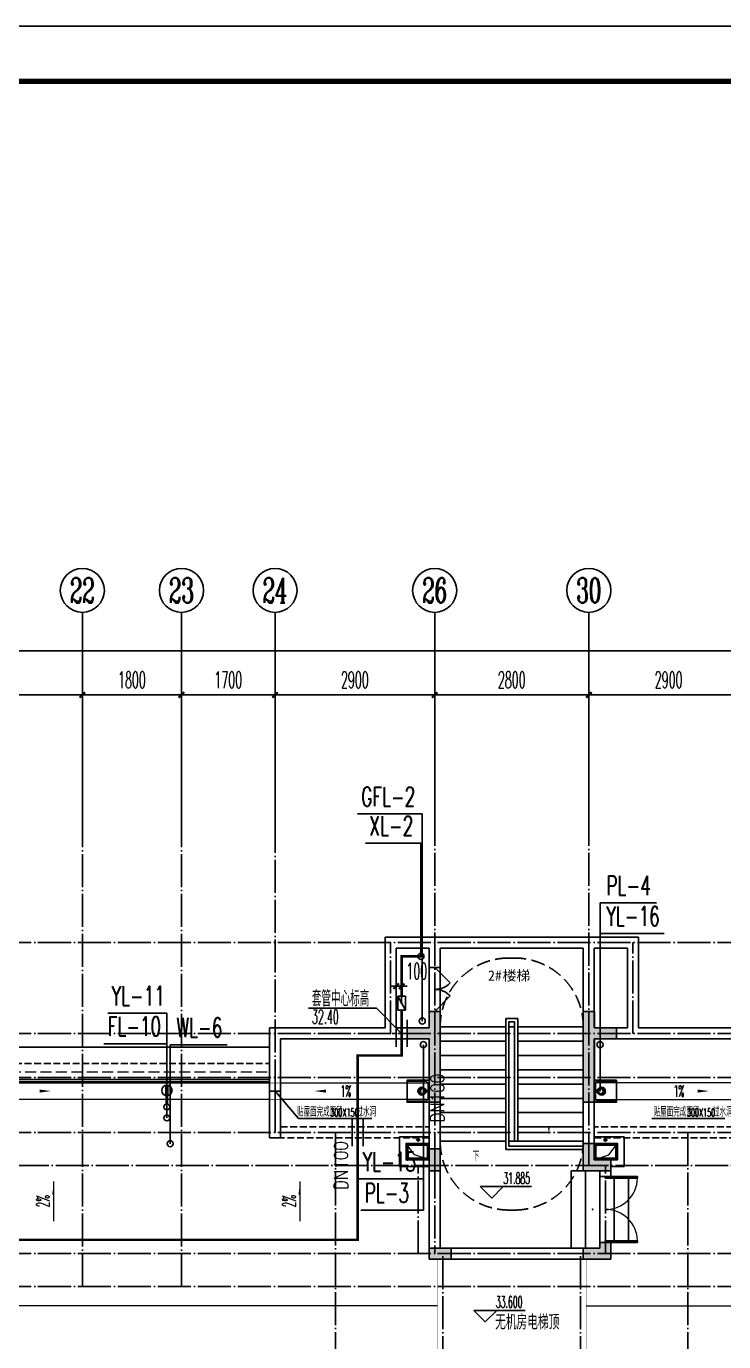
# Model space of a CAD drawing. Extents: x 27938 to 1507990, y 110129 to 923079.
# Drawn here: x 856599 to 869267, y 291913 to 315815 of the extents above; entities that cross this region are included whole.
import ezdxf
from ezdxf.enums import TextEntityAlignment as Align

# ---------------------------------------------------------------- set-up
doc = ezdxf.new("R2010")
doc.units = 0
doc.header["$LTSCALE"] = 1000
doc.header["$MEASUREMENT"] = 0
for name, pattern in [('#P_--_20B1_001_t3$0$DASH', [0.35, 0.25, -0.1]), ('__DASH', [0.35, 0.25, -0.1]), ('DASH', [0.35, 0.25, -0.1]), ('DOTE', [2.42, 2, -0.2, 0.02, -0.2])]:
    doc.linetypes.add(name, pattern=pattern)
for name, color, linetype in [('$RECOVER_210609100354-0', 7, 'Continuous'), ('AXIS', 3, 'Continuous'), ('AXIS_TEXT', 7, 'Continuous'), ('COLUMN', 9, 'Continuous'), ('DIM_ELEV', 3, 'Continuous'), ('DIM_LEAD', 3, 'Continuous'), ('DIM_SYMB', 3, 'Continuous'), ('DIM_不分区消火栓', 1, 'Continuous'), ('DIM_废水', 31, 'Continuous'), ('DIM_污水', 2, 'Continuous'), ('DIM_管井排水', 5, 'Continuous'), ('DIM_雨水', 4, 'Continuous'), ('DIM_餐饮排水', 31, 'Continuous'), ('DOOR_FIRE_TEXT', 7, 'Continuous'), ('DOTE', 1, 'Continuous'), ('EQUIP_雨水斗', 7, 'Continuous'), ('LVTRY', 6, 'Continuous'), ('PIPE-不分区消火栓', 1, 'TG_X'), ('PIPE-雨水', 4, 'TG_Y'), ('PUB_HATCH', 8, 'Continuous'), ('PUB_TEXT', 4, 'Continuous'), ('ROOF', 4, 'Continuous'), ('S-COLU-LINE1', 6, 'Continuous'), ('STAIR', 2, 'Continuous'), ('TEXT_不分区消火栓', 7, 'Continuous'), ('VALVE_不分区消火栓', 7, 'Continuous'), ('VPIPE-不分区消火栓', 1, 'Continuous'), ('VPIPE-废水', 31, 'Continuous'), ('VPIPE-污水', 2, 'W'), ('VPIPE-管井排水', 210, 'GF'), ('VPIPE-雨水', 4, 'Y'), ('VPIPE-餐饮排水', 41, 'P'), ('WALL', 9, 'Continuous'), ('WINDOW', 4, 'Continuous'), ('图框', 140, 'Continuous'), ('建筑-排气道', 9, 'Continuous'), ('机电标识类', 1, 'Continuous'), ('污水', 3, 'Continuous'), ('看线', 251, 'Continuous'), ('管', 193, 'Continuous')]:
    doc.layers.add(name, color=color, linetype=linetype)
doc.layers.add('yichutu', color=7, linetype='Continuous', true_color=0xffffff, plot=False)
for name, color, linetype, lineweight in [('平面-排水沟', 86, 'Continuous', 15), ('平面-栏杆', 135, 'Continuous', 15), ('平面-看线', 45, 'Continuous', 15), ('立面-洞口示意', 152, 'Continuous', 13)]:
    doc.layers.add(name, color=color, linetype=linetype, lineweight=lineweight)
doc.styles.add('_TCH_AXIS', font='COMPLEX', dxfattribs={"bigfont": 'GBCBIG'})
doc.styles.add('_TCH_DIM', font='SIMPLEX.shx', dxfattribs={"width": 0.7, "bigfont": 'GBCBIG.shx'})
doc.styles.add('_TCH_DIM_T3', font='SIMPLEX.shx', dxfattribs={"width": 0.494118, "bigfont": 'GBCBIG.shx'})
doc.styles.add('_TCH_WINDOW', font='SIMPLEX.shx', dxfattribs={"width": 0.7, "height": 3.5, "bigfont": 'GBCBIG.shx'})
doc.styles.add('_TWT_PIPEDN', font='SIMPLEX', dxfattribs={"width": 0.8, "height": 3.5, "bigfont": 'HZTXT'})
doc.styles.add('_TWT_SERIAL', font='SIMPLEX', dxfattribs={"width": 0.8, "height": 3.5, "bigfont": 'HZTXT'})
doc.styles.add('COMPLEX', font='COMPLEX')
doc.styles.add('DIM_FONT_T3', font='SIMPLEX', dxfattribs={"width": 0.705882, "bigfont": 'GBCBIG'})
doc.styles.get("Standard").update_dxf_attribs({"font": 'gbenor.shx', "bigfont": 'gbcbig.shx'})
doc.styles.add('TG_LINETYPE', font='SIMPLEX', dxfattribs={"width": 0.8, "height": 3, "bigfont": 'HZTXT'})
doc.styles.add('黑体', font='simhei.ttf')
doc.linetypes.add('GF', pattern='A,3,-0.2,["GF",Standard,S=0.25,R=0,X=-0.1,Y=-0.115],-0.35', length=3.55)
doc.linetypes.add('P', pattern='A,3,-0.2,["P",Standard,S=0.25,R=0,X=-0.1,Y=-0.115],-0.2', length=3.4)
doc.linetypes.add('TG_X', pattern='A,2,-0.229,["X",TG_LINETYPE,S=0.1,R=0,X=-0.229,Y=-0.15],0', length=2.229)
doc.linetypes.add('TG_Y', pattern='A,2,-0.229,["Y",TG_LINETYPE,S=0.1,R=0,X=-0.229,Y=-0.15],0', length=2.229)
doc.linetypes.add('W', pattern='A,3,-0.2,["W",Standard,S=0.25,R=0,X=-0.1,Y=-0.115],-0.2', length=3.4)
doc.linetypes.add('Y', pattern='A,3,-0.2,["Y",Standard,S=0.25,R=0,X=-0.1,Y=-0.115],-0.2', length=3.4)
doc.dimstyles.new('_TCH_ARCH&&100', dxfattribs={"dimtxt": 297.5, "dimasz": 100, "dimexe": 250, "dimexo": 300, "dimgap": 126.25, "dimtad": 1, "dimdec": 0, "dimzin": 0, "dimdsep": 46, "dimtxsty": '_TCH_DIM_T3', "dimblk": 'ARCHTICK', "dimcen": 0.09, "dimclrt": 4, "dimazin": 2, "dimtfac": 1, "dimtdec": 0, "dimtix": 1, "dimtmove": 2, "dimatfit": 3, "dimfxl": 100, "dimtolj": 1, "dimtzin": 0, "dimarcsym": 0})
doc.dimstyles.new('_TWT_ARCH&&100', dxfattribs={"dimtxt": 297.5, "dimasz": 100, "dimexe": 250, "dimexo": 300, "dimgap": 126.25, "dimtad": 1, "dimdec": 0, "dimzin": 0, "dimdsep": 46, "dimtxsty": '_TCH_DIM_T3', "dimblk": 'ARCHTICK', "dimcen": 0.09, "dimclrt": 7, "dimazin": 2, "dimtfac": 1, "dimtdec": 0, "dimtix": 1, "dimtmove": 2, "dimatfit": 3, "dimfxl": 1, "dimtolj": 1, "dimtzin": 0, "dimarcsym": 0})

# ---------------------------------------------------------------- blocks, each defined once
blk = doc.blocks.new('TK')
at = {"layer": '图框'}
blk.add_lwpolyline([(465375, 548714), (549475, 548714), (549475, 489314), (465375, 489314)], close=True, dxfattribs=at)
blk.add_lwpolyline([(465375, 548714), (549475, 548714), (549475, 489314), (465375, 489314)], close=True, dxfattribs=at)
at = {"layer": '图框', "const_width": 100}
blk.add_lwpolyline([(548475, 490314), (548475, 547714), (467875, 547714), (467875, 490314)], close=True, dxfattribs=at)
blk = doc.blocks.new('GDGDGDSDA')
at = {"layer": 'DOTE', "color": 0, "linetype": 'DOTE', "ltscale": 0.3}
for p, q in [((449035, 367858), (449035, 376108)), ((450835, 367858), (450835, 376108)), ((452535, 370658), (452535, 376108)), ((455435, 370059), (455435, 376108)), ((458235, 370059), (458235, 376108)), ((471335, 374108), (417335, 374108)), ((454635, 372458), (454635, 374108)), ((459035, 372458), (459035, 374108)), ((471335, 372458), (417335, 372458)), ((471335, 371658), (417335, 371658)), ((471335, 370658), (417335, 370658)), ((453635, 370658), (453635, 359558)), ((460035, 370658), (460035, 359558)), ((417335, 370059), (471335, 370059)), ((455135, 368458), (455135, 370058)), ((458535, 368458), (458535, 370058)), ((471335, 368458), (417335, 368458)), ((455585, 366358), (455585, 368458)), ((458085, 366358), (458085, 368458)), ((471335, 367858), (417335, 367858))]:
    blk.add_line(p, q, dxfattribs=at)
blk = doc.blocks.new('*U41')
h = blk.add_hatch(color=0)
h.set_gradient(color1=(0, 0, 255), rotation=180, tint=1)
h.paths.add_polyline_path([(0, 0), (-6.35, -6.35), (-6.35, -2.159), (-15, -2.159), (-15, 2.159), (-6.35, 2.159), (-6.35, 6.35)])
at = {"color": 0, "linetype": 'Continuous'}
blk.add_lwpolyline([(0, 0), (-6.35, -6.35), (-6.35, -2.159), (-15, -2.159), (-15, 2.159), (-6.35, 2.159), (-6.35, 6.35)], close=True, dxfattribs=at)
blk = doc.blocks.new('sgrsefv')
at = {"layer": 'PUB_HATCH'}
blk.add_hatch(color=0, dxfattribs=at).paths.add_polyline_path([(1112933, 840916), (1112933, 840646), (1113073, 840646), (1113073, 840661), (1112968, 840661), (1112948, 840681), (1112948, 840881), (1112968, 840901), (1113288, 840901), (1113308, 840881), (1113308, 840681), (1113288, 840661), (1113183, 840661), (1113183, 840646), (1113323, 840646), (1113323, 840916)])
at = {"layer": 'LVTRY', "color": 0}
for p, q in [((1113073, 840661), (1113073, 840646)), ((1113183, 840661), (1113183, 840646))]:
    blk.add_line(p, q, dxfattribs=at)
for points in [[(1112918, 840931), (1113338, 840931), (1113338, 840631), (1112918, 840631)], [(1112933, 840916), (1113323, 840916), (1113323, 840646), (1112933, 840646)], [(1113288, 840661), (1112968, 840661), (1112948, 840681), (1112948, 840881), (1112968, 840901), (1113288, 840901), (1113308, 840881), (1113308, 840681), (1113288, 840661)]]:
    blk.add_lwpolyline(points, close=True, dxfattribs=at)
at = {"layer": '立面-洞口示意', "color": 0}
blk.add_lwpolyline([(1112918, 840931), (1113182, 840837), (1113338, 840631)], dxfattribs=at)
at = {"layer": '建筑-排气道', "color": 8, "xscale": -5, "yscale": 5, "zscale": 5, "rotation": 270}
blk.add_blockref('*U41', (1113118, 840599), dxfattribs=at)
blk = doc.blocks.new('A$C3EB2330C')
at = {"layer": '管'}
for p, q in [((0, 380), (330, 380)), ((380, 330), (380, 70)), ((330, 20), (0, 20))]:
    blk.add_line(p, q, dxfattribs=at)
blk.add_lwpolyline([(400, 400), (400, 0), (0, 0), (0, 400)], close=True, dxfattribs=at)
for centre, start, end in [((330, 330), 0, 90), ((330, 70), 270, 360)]:
    blk.add_arc(centre, 50, start, end, dxfattribs=at)
blk.add_ellipse((267, 200), major_axis=(-49.5, -49.5), ratio=1, start_param=-0.785398, end_param=5.497787, dxfattribs=at)
blk = doc.blocks.new('FGSDFHGFDADW')
at = {"layer": 'PUB_HATCH'}
for points in [[(571716, 297415), (571716, 296265), (571916, 296265), (571916, 297915), (571716, 297915), (571716, 297615), (571316, 297615), (571316, 297415)], [(574717, 297415), (575117, 297415), (575117, 297615), (574717, 297615), (574717, 297915), (574517, 297915), (574517, 296265), (574717, 296265)], [(574517, 295016), (575017, 295016), (575017, 295216), (574717, 295216), (574717, 295516), (574517, 295516)], [(571917, 295416), (571717, 295416), (571717, 295216), (571717, 295216), (571717, 295016), (571917, 295016)], [(572117, 293415), (572117, 293615), (571917, 293615), (571917, 293615), (571717, 293615), (571717, 293415)], [(575017, 293415), (575017, 293715), (574817, 293715), (574817, 293615), (574517, 293615), (574517, 293415)]]:
    blk.add_hatch(color=256, dxfattribs=at).paths.add_polyline_path(points)
at = {"layer": 'COLUMN', "color": 6}
for p, q in [((571916, 297915), (571716, 297915)), ((571716, 297915), (571716, 297615)), ((571916, 296265), (571916, 297915)), ((574717, 297915), (574517, 297915)), ((574517, 297915), (574517, 296265)), ((574717, 297615), (574717, 297915)), ((571716, 297615), (571316, 297615)), ((571316, 297615), (571316, 297415)), ((575117, 297615), (574717, 297615)), ((575117, 297415), (575117, 297615)), ((571316, 297415), (571716, 297415)), ((571716, 297415), (571716, 296265)), ((574717, 297415), (575117, 297415)), ((574717, 296265), (574717, 297415)), ((571716, 296265), (571916, 296265)), ((574517, 296265), (574717, 296265))]:
    blk.add_line(p, q, dxfattribs=at)
at = {"layer": 'S-COLU-LINE1'}
for p, q in [((574717, 295516), (574517, 295516)), ((574517, 295516), (574517, 295016)), ((574717, 295216), (574717, 295516)), ((571917, 295416), (571717, 295416)), ((571717, 295416), (571717, 295216)), ((571717, 295216), (571717, 295216)), ((571717, 295216), (571717, 295016)), ((571917, 295016), (571917, 295416)), ((575017, 295216), (574717, 295216)), ((575017, 295016), (575017, 295216)), ((571717, 295016), (571917, 295016)), ((574517, 295016), (575017, 295016)), ((571917, 293615), (571717, 293615)), ((571717, 293615), (571717, 293415)), ((572117, 293615), (571917, 293615)), ((571917, 293615), (571917, 293615)), ((572117, 293415), (572117, 293615)), ((572117, 293615), (572117, 293615)), ((574817, 293615), (574517, 293615)), ((574517, 293615), (574517, 293415)), ((575017, 293715), (574817, 293715)), ((574817, 293715), (574817, 293615)), ((575017, 293415), (575017, 293715)), ((571717, 293415), (572117, 293415)), ((574517, 293415), (575017, 293415))]:
    blk.add_line(p, q, dxfattribs=at)
blk = doc.blocks.new('GDGDGDGRGD')
at = {"linetype": '__DASH', "ltscale": 0.1}
blk.add_wipeout([(428917, 296115), (428717, 296115), (428717, 295815), (428917, 295815)], dxfattribs=at).dxf.layer = '污水'
at = {"layer": '机电标识类', "color": 250, "linetype": 'DASH', "ltscale": 400}
for p, q in [((428817, 295715), (428817, 296215)), ((428917, 295965), (428717, 295965))]:
    blk.add_line(p, q, dxfattribs=at)
at = {"layer": '污水', "linetype": '__DASH', "ltscale": 0.1, "const_width": 10}
blk.add_lwpolyline([(428917, 296115), (428717, 296115), (428717, 295815), (428917, 295815)], close=True, dxfattribs=at)
blk = doc.blocks.new('yct-841-594-84100-59399.9999999999-100-1000.0')
at = {"layer": 'yichutu', "color": 7, "true_color": 0xffffff}
blk.add_lwpolyline([(0, 0), (0, 59400), (84100, 59400), (84100, 0)], close=True, dxfattribs=at)
blk = doc.blocks.new('A$C1BAD4CCC')
at = {"layer": 'PUB_HATCH'}
blk.add_hatch(color=256, dxfattribs=at).paths.add_polyline_path([(15, -15), (15, -285), (155, -285), (155, -270), (50, -270), (30, -250), (30, -50), (50, -30), (370, -30), (390, -50), (390, -250), (370, -270), (265, -270), (265, -285), (405, -285), (405, -15)])
at = {"layer": 'LVTRY', "color": 1}
for p, q in [((155, -270), (155, -285)), ((265, -270), (265, -285))]:
    blk.add_line(p, q, dxfattribs=at)
for points in [[(420, 0), (0, 0), (0, -300), (420, -300)], [(405, -15), (15, -15), (15, -285), (405, -285)], [(50, -270), (370, -270), (390, -250), (390, -50), (370, -30), (50, -30), (30, -50), (30, -250), (50, -270)]]:
    blk.add_lwpolyline(points, close=True, dxfattribs=at)
at = {"layer": '立面-洞口示意'}
blk.add_lwpolyline([(420, 0), (156, -94), (0, -300)], dxfattribs=at)
blk = doc.blocks.new('$DorLib2D$00000116')
at = {"color": 0}
for p, q in [((-0.5, 0), (-0.146, 0.354)), ((0.5, 0), (0.146, 0.354))]:
    blk.add_line(p, q, dxfattribs=at)
for centre, start, end in [((-0.5, 0), 0, 45), ((0.5, 0), 135, 180)]:
    blk.add_arc(centre, 0.5, start, end, dxfattribs=at)
blk = doc.blocks.new('A$C0B0123C2')
blk.add_lwpolyline([(0, 800), (200, 800), (200, 0), (0, 0)], close=True)
at = {"layer": 'WINDOW'}
for p, q in [((0, 800), (0, 0)), ((200, 800), (200, 0))]:
    blk.add_line(p, q, dxfattribs=at)
at = {"layer": 'WINDOW', "xscale": -800, "yscale": -800, "zscale": -800, "rotation": 270.0000100699408}
blk.add_blockref('$DorLib2D$00000116', (100, 400), dxfattribs=at)
blk = doc.blocks.new('_ArchTick')
at = {"color": 0, "linetype": 'ByBlock', "const_width": 0.4}
blk.add_lwpolyline([(-0.5, -0.5), (0.5, 0.5)], dxfattribs=at)
blk = doc.blocks.new('*D957')
at = {"layer": 'AXIS', "color": 0, "lineweight": -2}
for p, q in [((866817, 301465), (866817, 303915)), ((869717, 301465), (869717, 303915)), ((866817, 303665), (869717, 303665))]:
    blk.add_line(p, q, dxfattribs=at)
at = {"layer": 'Defpoints', "color": 0}
for p in [(869717, 303665), (866817, 301165), (869717, 301165)]:
    blk.add_point(p, dxfattribs=at)
at = {"layer": 'AXIS', "color": 0, "lineweight": -2, "xscale": 100, "yscale": 100, "zscale": 100, "rotation": 180}
blk.add_blockref('_ArchTick', (866817, 303665), dxfattribs=at)
at = {"layer": 'AXIS', "color": 0, "lineweight": -2, "xscale": 100, "yscale": 100, "zscale": 100}
blk.add_blockref('_ArchTick', (869717, 303665), dxfattribs=at)
at = {"layer": 'AXIS', "color": 4, "insert": (868267, 303940), "char_height": 297.5, "attachment_point": 5, "style": '_TCH_DIM_T3'}
blk.add_mtext('\\A1;2900', dxfattribs=at)
blk = doc.blocks.new('*D958')
at = {"layer": 'AXIS', "color": 0, "lineweight": -2}
for p, q in [((864017, 301465), (864017, 303915)), ((866817, 301465), (866817, 303915)), ((864017, 303665), (866817, 303665))]:
    blk.add_line(p, q, dxfattribs=at)
at = {"layer": 'Defpoints', "color": 0}
for p in [(866817, 303665), (864017, 301165), (866817, 301165)]:
    blk.add_point(p, dxfattribs=at)
at = {"layer": 'AXIS', "color": 0, "lineweight": -2, "xscale": 100, "yscale": 100, "zscale": 100, "rotation": 180}
blk.add_blockref('_ArchTick', (864017, 303665), dxfattribs=at)
at = {"layer": 'AXIS', "color": 0, "lineweight": -2, "xscale": 100, "yscale": 100, "zscale": 100}
blk.add_blockref('_ArchTick', (866817, 303665), dxfattribs=at)
at = {"layer": 'AXIS', "color": 4, "insert": (865417, 303940), "char_height": 297.5, "attachment_point": 5, "style": '_TCH_DIM_T3'}
blk.add_mtext('\\A1;2800', dxfattribs=at)
blk = doc.blocks.new('*D959')
at = {"layer": 'AXIS', "color": 0, "lineweight": -2}
for p, q in [((861117, 301465), (861117, 303915)), ((864017, 301465), (864017, 303915)), ((861117, 303665), (864017, 303665))]:
    blk.add_line(p, q, dxfattribs=at)
at = {"layer": 'Defpoints', "color": 0}
for p in [(864017, 303665), (861117, 301165), (864017, 301165)]:
    blk.add_point(p, dxfattribs=at)
at = {"layer": 'AXIS', "color": 0, "lineweight": -2, "xscale": 100, "yscale": 100, "zscale": 100, "rotation": 180}
blk.add_blockref('_ArchTick', (861117, 303665), dxfattribs=at)
at = {"layer": 'AXIS', "color": 0, "lineweight": -2, "xscale": 100, "yscale": 100, "zscale": 100}
blk.add_blockref('_ArchTick', (864017, 303665), dxfattribs=at)
at = {"layer": 'AXIS', "color": 4, "insert": (862567, 303940), "char_height": 297.5, "attachment_point": 5, "style": '_TCH_DIM_T3'}
blk.add_mtext('\\A1;2900', dxfattribs=at)
blk = doc.blocks.new('*D960')
at = {"layer": 'AXIS', "color": 0, "lineweight": -2}
for p, q in [((859417, 301465), (859417, 303915)), ((861117, 301465), (861117, 303915)), ((859417, 303665), (861117, 303665))]:
    blk.add_line(p, q, dxfattribs=at)
at = {"layer": 'Defpoints', "color": 0}
for p in [(861117, 303665), (859417, 301165), (861117, 301165)]:
    blk.add_point(p, dxfattribs=at)
at = {"layer": 'AXIS', "color": 0, "lineweight": -2, "xscale": 100, "yscale": 100, "zscale": 100, "rotation": 180}
blk.add_blockref('_ArchTick', (859417, 303665), dxfattribs=at)
at = {"layer": 'AXIS', "color": 0, "lineweight": -2, "xscale": 100, "yscale": 100, "zscale": 100}
blk.add_blockref('_ArchTick', (861117, 303665), dxfattribs=at)
at = {"layer": 'AXIS', "color": 4, "insert": (860267, 303940), "char_height": 297.5, "attachment_point": 5, "style": '_TCH_DIM_T3'}
blk.add_mtext('\\A1;1700', dxfattribs=at)
blk = doc.blocks.new('*D961')
at = {"layer": 'AXIS', "color": 0, "lineweight": -2}
for p, q in [((857617, 301465), (857617, 303915)), ((859417, 301465), (859417, 303915)), ((857617, 303665), (859417, 303665))]:
    blk.add_line(p, q, dxfattribs=at)
at = {"layer": 'Defpoints', "color": 0}
for p in [(859417, 303665), (857617, 301165), (859417, 301165)]:
    blk.add_point(p, dxfattribs=at)
at = {"layer": 'AXIS', "color": 0, "lineweight": -2, "xscale": 100, "yscale": 100, "zscale": 100, "rotation": 180}
blk.add_blockref('_ArchTick', (857617, 303665), dxfattribs=at)
at = {"layer": 'AXIS', "color": 0, "lineweight": -2, "xscale": 100, "yscale": 100, "zscale": 100}
blk.add_blockref('_ArchTick', (859417, 303665), dxfattribs=at)
at = {"layer": 'AXIS', "color": 4, "insert": (858517, 303940), "char_height": 297.5, "attachment_point": 5, "style": '_TCH_DIM_T3'}
blk.add_mtext('\\A1;1800', dxfattribs=at)
blk = doc.blocks.new('*D962')
at = {"layer": 'AXIS', "color": 0, "lineweight": -2}
for p, q in [((854717, 301465), (854717, 303915)), ((857617, 301465), (857617, 303915)), ((854717, 303665), (857617, 303665))]:
    blk.add_line(p, q, dxfattribs=at)
at = {"layer": 'Defpoints', "color": 0}
for p in [(857617, 303665), (854717, 301165), (857617, 301165)]:
    blk.add_point(p, dxfattribs=at)
at = {"layer": 'AXIS', "color": 0, "lineweight": -2, "xscale": 100, "yscale": 100, "zscale": 100, "rotation": 180}
blk.add_blockref('_ArchTick', (854717, 303665), dxfattribs=at)
at = {"layer": 'AXIS', "color": 0, "lineweight": -2, "xscale": 100, "yscale": 100, "zscale": 100}
blk.add_blockref('_ArchTick', (857617, 303665), dxfattribs=at)
at = {"layer": 'AXIS', "color": 4, "insert": (856167, 303940), "char_height": 297.5, "attachment_point": 5, "style": '_TCH_DIM_T3'}
blk.add_mtext('\\A1;2900', dxfattribs=at)
blk = doc.blocks.new('*D976')
at = {"layer": 'AXIS', "color": 0, "lineweight": -2}
for p, q in [((827217, 301465), (827217, 304715)), ((878617, 301465), (878617, 304715)), ((827217, 304465), (878617, 304465))]:
    blk.add_line(p, q, dxfattribs=at)
at = {"layer": 'Defpoints', "color": 0}
for p in [(878617, 304465), (827217, 301165), (878617, 301165)]:
    blk.add_point(p, dxfattribs=at)
at = {"layer": 'AXIS', "color": 0, "lineweight": -2, "xscale": 100, "yscale": 100, "zscale": 100, "rotation": 180}
blk.add_blockref('_ArchTick', (827217, 304465), dxfattribs=at)
at = {"layer": 'AXIS', "color": 0, "lineweight": -2, "xscale": 100, "yscale": 100, "zscale": 100}
blk.add_blockref('_ArchTick', (878617, 304465), dxfattribs=at)
at = {"layer": 'AXIS', "color": 4, "insert": (852917, 304740), "char_height": 297.5, "attachment_point": 5, "style": '_TCH_DIM_T3'}
blk.add_mtext('\\A1;51400', dxfattribs=at)
blk = doc.blocks.new('_AXISO')
blk.add_circle((0, 0), 0.5)
at = {"layer": 'AXIS_TEXT', "style": 'COMPLEX', "width": 1.041667}
blk.add_attdef('A', text='', height=0.56, dxfattribs=at).set_placement((-0.25, -0.28), (0.25, -0.28), align=Align.FIT)
blk = doc.blocks.new('$DorLib2D$00000002')
for p, q in [((-0.5, 0), (-0.5, 0.4875)), ((-0.475, 0.4875), (-0.5, 0.4875)), ((-0.475, 0), (-0.475, 0.4875)), ((0.475, 0), (0.475, 0.4875)), ((0.475, 0.4875), (0.5, 0.4875)), ((0.5, 0), (0.5, 0.4875)), ((-0.5, 0), (-0.475, 0)), ((0.5, 0), (0.475, 0))]:
    blk.add_line(p, q)
at = {"lineweight": 13}
for centre, start, end in [((-0.4875, 0), 0, 88.53072), ((0.4875, 0), 91.46928, 180)]:
    blk.add_arc(centre, 0.4875, start, end, dxfattribs=at)
blk = doc.blocks.new('$TwtSys$00000139')
at = {"color": 7}
for p, q in [((-19, 92, 0), (-19, -92, 0)), ((19, 92, 0), (19, -92, 0))]:
    blk.add_line(p, q, dxfattribs=at)
blk.add_circle((0, 0, 0), 93.8)
blk = doc.blocks.new('A$C685565DE')
at = {"const_width": 30}
for points in [[(-100, 0), (-100, 250), (-100, 250)], [(100, 250), (100, 250), (100, 0)], [(-100, 0), (-100, -250), (-100, -250)], [(100, -250), (100, -250), (100, 0)]]:
    blk.add_lwpolyline(points, dxfattribs=at)
blk = doc.blocks.new('*D1185')
at = {"layer": 'Defpoints', "color": 0}
for p in [(863417, 298372), (863317, 297765), (863417, 297765)]:
    blk.add_point(p, dxfattribs=at)
at = {"layer": 'DIM_不分区消火栓', "color": 0, "lineweight": -2}
for p, q in [((863317, 298065), (863317, 298622)), ((863417, 298065), (863417, 298622)), ((863317, 298372), (863217, 298372)), ((863317, 298372), (863417, 298372)), ((863417, 298372), (863517, 298372))]:
    blk.add_line(p, q, dxfattribs=at)
at = {"layer": 'DIM_不分区消火栓', "color": 0, "lineweight": -2, "xscale": 100, "yscale": 100, "zscale": 100}
blk.add_blockref('_ArchTick', (863317, 298372), dxfattribs=at)
at = {"layer": 'DIM_不分区消火栓', "color": 0, "lineweight": -2, "xscale": 100, "yscale": 100, "zscale": 100, "rotation": 180}
blk.add_blockref('_ArchTick', (863417, 298372), dxfattribs=at)
at = {"layer": 'DIM_不分区消火栓', "color": 7, "insert": (863692, 298647), "char_height": 297.5, "attachment_point": 5, "style": '_TCH_DIM_T3'}
blk.add_mtext('\\A1;100', dxfattribs=at)
blk = doc.blocks.new('$VALVE$00000553')
at = {"const_width": 30}
for points in [[(0, 100), (-250, 100), (-250, 100)], [(0, 100), (0, 175)], [(0, 100), (250, 100), (250, 100)], [(-250, -100), (-250, -100), (0, -100)], [(250, -100), (250, -100), (0, -100)], [(0, -175), (0, -100)]]:
    blk.add_lwpolyline(points, dxfattribs=at)
blk = doc.blocks.new('$VALVE$00000316')
for p, q in [((-125, 72), (125, -72)), ((-125, 72), (-125, -72)), ((-125, 72), (125, 72)), ((125, 72), (125, -72)), ((-125, -72), (125, -72))]:
    blk.add_line(p, q)
at = {"const_width": 21.1}
blk.add_lwpolyline([(-11, 0, 1), (11, 0, 1)], format="xyb", close=True, dxfattribs=at)
for p in [(-125, 0), (125, 0)]:
    blk.add_point(p)
at = {"color": 7, "flags": 9}
for tag in ['XSIZE', 'YSIZE']:
    blk.add_attdef(tag, (0, 0), '', height=0.5, dxfattribs=at)

msp = doc.modelspace()

# ---------------------------------------------------------------- hatches: boundary and pattern name
at = {"layer": 'PIPE-不分区消火栓'}
for points in [[(863416.6, 298915.4), (863416.6, 298937.9), (863394.1, 298937.9)], [(863416.6, 298915.4), (863394.1, 298915.4), (863394.1, 298937.9)], [(862616.6, 297115.4), (862616.6, 297137.9), (862594.1, 297137.9)], [(862616.6, 297115.4), (862594.1, 297115.4), (862594.1, 297137.9)], [(863416.6, 297115.4), (863439.1, 297115.4), (863439.1, 297092.9)], [(863416.6, 297115.4), (863416.6, 297092.9), (863439.1, 297092.9)], [(862616.6, 293765.4), (862616.6, 293742.9), (862639.1, 293742.9)], [(862616.6, 293765.4), (862639.1, 293765.4), (862639.1, 293742.9)]]:
    msp.add_hatch(color=256, dxfattribs=at).paths.add_polyline_path(points)
at = {"layer": '平面-排水沟'}
for points in [[(857100.5, 294822.1), (857100.5, 294582.1), (857068.5, 294582.1)], [(861573, 294822.1), (861573, 294582.1), (861541, 294582.1)]]:
    msp.add_hatch(color=8, dxfattribs=at).paths.add_polyline_path(points)

# ---------------------------------------------------------------- linework, layer by layer
at = {"layer": '$RECOVER_210609100354-0', "color": 8, "const_width": 8}
msp.add_lwpolyline([(866766.6, 293415.3), (866766.6, 291315.3), (864066.6, 291315.3), (864066.6, 293415.3)], dxfattribs=at)
at = {"layer": 'AXIS', "color": 8}
for p, q in [((857616.6, 301165.4), (857616.6, 305165.4)), ((859416.6, 301165.4), (859416.6, 305165.4)), ((861116.6, 301165.4), (861116.6, 305165.4)), ((864016.6, 301165.4), (864016.6, 305165.4)), ((866816.6, 301165.4), (866816.6, 305165.4))]:
    msp.add_line(p, q, dxfattribs=at)
at = {"layer": 'DIM_ELEV', "color": 8}
for p, q in [((865053.7, 294521.5), (864843.7, 294731.5)), ((864843.7, 294731.5), (865774.6, 294731.5)), ((865053.7, 294521.5), (865263.7, 294731.5)), ((864936.7, 292272.5), (864726.7, 292482.5)), ((864726.7, 292482.5), (865657.6, 292482.5)), ((864936.7, 292272.5), (865146.7, 292482.5))]:
    msp.add_line(p, q, dxfattribs=at)
at = {"layer": 'DIM_LEAD', "color": 8}
for p, q in [((861543, 295969), (862872.2, 295969)), ((861543, 295969), (862872.2, 295969)), ((869290.2, 295969), (867960.9, 295969))]:
    msp.add_line(p, q, dxfattribs=at)
at = {"layer": 'DIM_SYMB', "color": 8}
msp.add_lwpolyline([(864741.6, 295425.4, 0, 0, 0), (864741.6, 298350.4, 0, 0, 0), (866091.6, 298350.4, 0, 0, 0), (866091.6, 295685.4, 0, 40, 0), (866091.6, 295835.4, 0, 0, 0)], format="xyseb", dxfattribs=at)
at = {"layer": 'DIM_不分区消火栓'}
for p, q in [((863766.6, 300970.2), (862759.7, 300970.2)), ((863766.6, 298915.4), (863766.6, 300970.2))]:
    msp.add_line(p, q, dxfattribs=at)
at = {"layer": 'DIM_不分区消火栓', "color": 7}
for p, q in [((862957.9, 297974.1), (861726, 297974.1)), ((863416.6, 297515.4), (862957.9, 297974.1))]:
    msp.add_line(p, q, dxfattribs=at)
at = {"layer": 'DIM_废水'}
for p, q in [((859151.6, 297328.7), (858007.5, 297328.7)), ((859151.6, 295980.4), (859151.6, 297328.7))]:
    msp.add_line(p, q, dxfattribs=at)
at = {"layer": 'DIM_污水'}
for p, q in [((859211.4, 295510.4), (859211.4, 297309.2)), ((859211.4, 297309.2), (860247.2, 297309.2))]:
    msp.add_line(p, q, dxfattribs=at)
at = {"layer": 'DIM_管井排水'}
for p, q in [((863791.6, 301502.1), (862613.8, 301502.1)), ((863791.6, 297740.4), (863791.6, 301502.1))]:
    msp.add_line(p, q, dxfattribs=at)
at = {"layer": 'DIM_雨水'}
for p, q in [((867021.6, 296465.4), (867021.6, 299328.4)), ((867021.6, 299328.4), (868185.6, 299328.4)), ((859151.6, 297881.6), (858076.8, 297881.6)), ((859151.6, 296180.4), (859151.6, 297881.6)), ((863811.6, 296465.4), (863811.6, 294869.7)), ((863811.6, 294869.7), (862637.5, 294869.7))]:
    msp.add_line(p, q, dxfattribs=at)
at = {"layer": 'DIM_餐饮排水'}
for p, q in [((867021.8, 297310.4), (867021.8, 299887)), ((867021.8, 299887), (868047.9, 299887)), ((863811.4, 297310.4), (863811.4, 294301.1)), ((863811.4, 294301.1), (862675.3, 294301.1))]:
    msp.add_line(p, q, dxfattribs=at)
at = {"layer": 'DOTE', "color": 169, "linetype": 'DOTE', "ltscale": 0.3}
msp.add_line((864016.6, 295115.6), (864016.6, 293515.4), dxfattribs=at)
at = {"layer": 'PIPE-不分区消火栓', "ltscale": 0.5, "const_width": 45}
for points in [[(863766.6, 298915.4), (863416.6, 298915.4)], [(863416.6, 298190.2), (863416.6, 298915.4)], [(863416.6, 297115.4), (863416.6, 297940.5)], [(863416.6, 297115.4), (862616.6, 297115.4)], [(862616.6, 293765.4), (862616.6, 297115.4)], [(843216.6, 293765.4), (862616.6, 293765.4)]]:
    msp.add_lwpolyline(points, dxfattribs=at)
at = {"layer": 'PIPE-雨水', "const_width": 55}
msp.add_lwpolyline([(859151.6, 296235.4), (859151.6, 296386.6)], dxfattribs=at)
at = {"layer": 'ROOF', "color": 8, "ltscale": 0.8}
for points in [[(852916.6, 296265.4), (854166.6, 296265.4), (854166.6, 297265.4), (861016.6, 297265.4)], [(852916.6, 295615.4), (854816.6, 295615.4), (854816.6, 296615.4), (861016.6, 296615.4)]]:
    msp.add_lwpolyline(points, dxfattribs=at)
at = {"layer": 'STAIR', "color": 8}
for p, q in [((866716.6, 299065.4), (864116.6, 299065.4)), ((864116.6, 299065.4), (864116.6, 297635.4)), ((866716.6, 297635.4), (866716.6, 299065.4)), ((864116.6, 297635.4), (864116.6, 295555.4)), ((865306.6, 297635.4), (864116.6, 297635.4)), ((864116.6, 297635.4), (865306.6, 297635.4)), ((865526.6, 297785.4), (865306.6, 297785.4)), ((865306.6, 297785.4), (865306.6, 295405.4)), ((865466.6, 297725.4), (865366.6, 297725.4)), ((865366.6, 297725.4), (865366.6, 295465.4)), ((865366.6, 297635.4), (865366.6, 295555.4)), ((865366.6, 297635.4), (865466.6, 297635.4)), ((865466.6, 295555.4), (865466.6, 297725.4)), ((865466.6, 295555.4), (865466.6, 297635.4)), ((865526.6, 295555.4), (865526.6, 297785.4)), ((865526.6, 297635.4), (866716.6, 297635.4)), ((865526.6, 297635.4), (866716.6, 297635.4)), ((866716.6, 295555.4), (866716.6, 297635.4)), ((865306.6, 297375.4), (864116.6, 297375.4)), ((865526.6, 297375.4), (866716.6, 297375.4)), ((865306.6, 297115.4), (864116.6, 297115.4)), ((865526.6, 297115.4), (866716.6, 297115.4)), ((865306.6, 296855.4), (864116.6, 296855.4)), ((865526.6, 296855.4), (866716.6, 296855.4)), ((865306.6, 296595.4), (864116.6, 296595.4)), ((865526.6, 296595.4), (866716.6, 296595.4)), ((865306.6, 296335.4), (864116.6, 296335.4)), ((865526.6, 296335.4), (866716.6, 296335.4)), ((865306.6, 296075.4), (864116.6, 296075.4)), ((865526.6, 296075.4), (866716.6, 296075.4)), ((865306.6, 295815.4), (864116.6, 295815.4)), ((865526.6, 295815.4), (866716.6, 295815.4)), ((865306.6, 295555.4), (864116.6, 295555.4)), ((865466.6, 295555.4), (865366.6, 295555.4)), ((865366.6, 295465.4), (866716.6, 295465.4)), ((865466.6, 295555.4), (865526.6, 295555.4)), ((865466.6, 295555.4), (865526.6, 295555.4)), ((865526.6, 295555.4), (866716.6, 295555.4)), ((866716.6, 295465.4), (866716.6, 295405.4)), ((865306.6, 295405.4), (866716.6, 295405.4)), ((867016.6, 293715.4), (867016.6, 294915.4))]:
    msp.add_line(p, q, dxfattribs=at)
at = {"layer": 'STAIR', "color": 8, "linetype": 'DASH'}
for points in [[(866716.6, 297635.4, 0.4142136), (865466.6, 298885.4), (865366.6, 298885.4, 0.4142136), (864116.6, 297635.4)], [(866716.6, 295555.4, -0.4142136), (865466.6, 294305.4), (865366.6, 294305.4, -0.4142136), (864116.6, 295555.4)]]:
    msp.add_lwpolyline(points, format="xyb", dxfattribs=at)
at = {"layer": 'STAIR', "color": 8}
for points in [[(866756.6, 295015.4), (866496.6, 295015.4), (866496.6, 293615.4), (866756.6, 293615.4)], [(867016.6, 295015.4), (866756.6, 295015.4), (866756.6, 293615.4), (867016.6, 293615.4)], [(867016.6, 294915.4), (867276.6, 294915.4), (867276.6, 293715.4), (867016.6, 293715.4)], [(867276.6, 294915.4), (867536.6, 294915.4), (867536.6, 293715.4), (867276.6, 293715.4)]]:
    msp.add_lwpolyline(points, dxfattribs=at)
at = {"layer": 'VPIPE-不分区消火栓'}
msp.add_circle((863766.6, 298915.4), 55, dxfattribs=at)
at = {"layer": 'VPIPE-废水'}
msp.add_circle((859151.6, 295980.4), 55, dxfattribs=at)
at = {"layer": 'VPIPE-污水'}
msp.add_circle((859211.4, 295510.4), 55, dxfattribs=at)
at = {"layer": 'VPIPE-管井排水'}
msp.add_circle((863791.6, 297740.4), 55, dxfattribs=at)
at = {"layer": 'VPIPE-雨水', "color": 8}
for centre in [(863784.1, 296465.4), (867049.1, 296465.4)]:
    msp.add_circle(centre, 55, dxfattribs=at)
at = {"layer": 'VPIPE-雨水'}
for centre in [(863811.6, 296465.4), (867021.6, 296465.4), (859151.6, 296180.4)]:
    msp.add_circle(centre, 55, dxfattribs=at)
at = {"layer": 'VPIPE-餐饮排水'}
for centre in [(863811.4, 297310.4), (867021.8, 297310.4)]:
    msp.add_circle(centre, 55, dxfattribs=at)
at = {"layer": 'WALL', "color": 8}
for p, q in [((863116.6, 299265.4), (864016.6, 299265.4)), ((863116.6, 297615.4), (863116.6, 299265.4)), ((866816.6, 299265.4), (864016.6, 299265.4)), ((867716.6, 299265.4), (866816.6, 299265.4)), ((867716.6, 297615.4), (867716.6, 299265.4)), ((863316.6, 299065.4), (863916.6, 299065.4)), ((863316.6, 297615.4), (863316.6, 299065.4)), ((863916.6, 299065.4), (863916.6, 297615.4)), ((866716.6, 299065.4), (864116.6, 299065.4)), ((864116.6, 299065.4), (864116.6, 297515.4)), ((866716.6, 297515.4), (866716.6, 299065.4)), ((867516.6, 299065.4), (866916.6, 299065.4)), ((866916.6, 297615.4), (866916.6, 299065.4)), ((867516.6, 297615.4), (867516.6, 299065.4)), ((861016.6, 297615.4), (863116.6, 297615.4)), ((863916.6, 297615.4), (863316.6, 297615.4)), ((866916.6, 297615.4), (867516.6, 297615.4)), ((869816.6, 297615.4), (867716.6, 297615.4)), ((861216.6, 297415.4), (863216.6, 297415.4)), ((863916.6, 297415.4), (863216.6, 297415.4)), ((863916.6, 297415.4), (863916.6, 293415.4)), ((864116.6, 297515.4), (864116.6, 293615.4)), ((866716.6, 295115.4), (866716.6, 297515.4)), ((866916.6, 297415.4), (867616.6, 297415.4)), ((866916.6, 295215.4), (866916.6, 297415.4)), ((869616.6, 297415.4), (867616.6, 297415.4)), ((861016.6, 295615.4), (861216.6, 295615.4)), ((863376.6, 295635.9), (863376.6, 295096)), ((863916.6, 295635.9), (863376.6, 295635.9)), ((863496.6, 295515.9), (863496.6, 295215.9)), ((863916.6, 295515.9), (863496.6, 295515.9)), ((863916.6, 295515.9), (863916.6, 295635.9)), ((866916.6, 295635.9), (867456.6, 295635.9)), ((866916.6, 295635.9), (866916.6, 295515.9)), ((866916.6, 295515.9), (867336.6, 295515.9)), ((867336.6, 295515.9), (867336.6, 295215.9)), ((867456.6, 295635.9), (867456.6, 295096.1)), ((863916.6, 295215.6), (863496.6, 295215.9)), ((863916.6, 295095.6), (863916.6, 295215.6)), ((866916.6, 295215.4), (867216.6, 295215.4)), ((867216.4, 295215.6), (867336.6, 295215.9)), ((867216.4, 295215.6), (867216.6, 295095.6)), ((867216.6, 294915.4), (867216.6, 295215.4)), ((863916.6, 295095.6), (863376.6, 295096)), ((866716.6, 295015.4), (866716.6, 295115.4)), ((866716.6, 295015.4), (866916.6, 295015.4)), ((866916.6, 295015.4), (867016.6, 295015.4)), ((866916.6, 295015.4), (866916.6, 295015.4)), ((867016.6, 295015.4), (867016.6, 294915.4)), ((867216.6, 295095.6), (867456.6, 295096.1)), ((867016.6, 294915.4), (867216.6, 294915.4)), ((867016.6, 293615.4), (864116.6, 293615.4)), ((867216.6, 293715.4), (867016.6, 293715.4)), ((867016.6, 293715.4), (867016.6, 293615.4)), ((867216.6, 293415.4), (867216.6, 293715.4)), ((867216.6, 293415.4), (863916.6, 293415.4))]:
    msp.add_line(p, q, dxfattribs=at)
at = {"layer": 'WINDOW', "color": 8, "linetype": 'DASH', "ltscale": 0.5}
for p, q in [((861216.6, 295815.4), (863916.6, 295815.4)), ((869616.6, 295815.4), (866916.6, 295815.4)), ((863916.6, 295615.4), (861216.6, 295615.4)), ((866916.6, 295615.4), (869616.6, 295615.4))]:
    msp.add_line(p, q, dxfattribs=at)
at = {"layer": '平面-排水沟', "color": 8}
for p, q in [((861216.6, 296615.4), (863916.6, 296615.4)), ((869616.6, 296615.4), (866916.6, 296615.4)), ((863916.6, 296315.4), (854816.6, 296315.4)), ((866916.6, 296315.4), (876016.6, 296315.4)), ((864066.6, 292565.4), (852916.6, 292565.4)), ((866766.6, 292565.4), (877816.6, 292565.4))]:
    msp.add_line(p, q, dxfattribs=at)
for points in [[(856640.6, 296467.5, 0, 0, 0), (857048.4, 296467.5, 0, 56, 0), (856838.4, 296467.5, 0, 0, 0)], [(862238.1, 296467.5, 0, 0, 0), (861830.3, 296467.5, 0, 56, 0), (862040.3, 296467.5, 0, 0, 0)], [(868595.1, 296467.5, 0, 0, 0), (869002.9, 296467.5, 0, 56, 0), (868792.9, 296467.5, 0, 0, 0)]]:
    msp.add_lwpolyline(points, format="xyseb", dxfattribs=at)
for points in [[(857100.5, 294102), (857100.5, 294822.1)], [(861573, 294102.1), (861573, 294822.1)]]:
    msp.add_lwpolyline(points, dxfattribs=at)
at = {"layer": '平面-栏杆', "color": 8}
for points in [[(852916.6, 295685.4), (854746.6, 295685.4), (854746.6, 296685.4), (861016.6, 296685.4)], [(852916.6, 295645.4), (854786.6, 295645.4), (854786.6, 296645.4), (861016.6, 296645.4)]]:
    msp.add_lwpolyline(points, dxfattribs=at)
at = {"layer": '平面-看线', "color": 8, "linetype": 'DASH', "ltscale": 0.8}
msp.add_lwpolyline([(852916.6, 295815.4), (854616.6, 295815.4), (854616.6, 296815.4), (861016.6, 296815.4)], dxfattribs=at)
at = {"layer": '看线', "color": 8, "linetype": '#P_--_20B1_001_t3$0$DASH', "ltscale": 0.5}
msp.add_lwpolyline([(852916.6, 295965.4), (854466.6, 295965.4), (854466.6, 296965.4), (861016.6, 296965.4)], dxfattribs=at)

# ---------------------------------------------------------------- block references
msp.add_blockref('TK', (348239.1, -232898.5))
at = {"ltscale": 0.5, "xscale": -1, "rotation": 359.9999999966715}
msp.add_blockref('A$C0B0123C2', (864116.5, 297915.4), dxfattribs=at)
at = {"color": 8}
msp.add_blockref('FGSDFHGFDADW', (292200, 0), dxfattribs=at)
for name, p, rotation in [('sgrsefv', (1976834.9, 1136147.6), 179.9999999999919), ('A$C1BAD4CCC', (867336.6, 295215.9), 179.9999999032518)]:
    msp.add_blockref(name, p, dxfattribs=dict(at, rotation=rotation))
at = {"color": 8, "xscale": -1}
for name, p, rotation in [('A$C1BAD4CCC', (863496.6, 295215.9), 179.999998735719), ('sgrsefv', (-246001.7, 1136147.6), 180)]:
    msp.add_blockref(name, p, dxfattribs=dict(at, rotation=rotation))
at = {"layer": 'AXIS', "color": 8}
ref = msp.add_blockref('_AXISO', (857616.6, 305565.4), dxfattribs=dict(at, xscale=800, yscale=800, zscale=800))
ref.add_attrib('A', '22', dxfattribs={"layer": 'AXIS_TEXT', "color": 8, "ltscale": 0.5, "height": 452.55, "style": '_TCH_AXIS', "width": 0.617647}).set_placement((857390.3, 305339.1), (857842.9, 305339.1), align=Align.FIT)
ref = msp.add_blockref('_AXISO', (859416.6, 305565.4), dxfattribs=dict(at, xscale=800, yscale=800, zscale=800))
ref.add_attrib('A', '23', dxfattribs={"layer": 'AXIS_TEXT', "color": 8, "ltscale": 0.5, "height": 452.55, "style": '_TCH_AXIS', "width": 0.617647}).set_placement((859190.3, 305339.1), (859642.9, 305339.1), align=Align.FIT)
ref = msp.add_blockref('_AXISO', (861116.6, 305565.4), dxfattribs=dict(at, xscale=800, yscale=800, zscale=800))
ref.add_attrib('A', '24', dxfattribs={"layer": 'AXIS_TEXT', "color": 8, "ltscale": 0.5, "height": 452.55, "style": '_TCH_AXIS', "width": 0.583333}).set_placement((860890.3, 305339.1), (861342.9, 305339.1), align=Align.FIT)
ref = msp.add_blockref('_AXISO', (864016.6, 305565.4), dxfattribs=dict(at, xscale=800, yscale=800, zscale=800))
ref.add_attrib('A', '26', dxfattribs={"layer": 'AXIS_TEXT', "color": 8, "ltscale": 0.5, "height": 452.55, "style": '_TCH_AXIS', "width": 0.617647}).set_placement((863790.3, 305339.1), (864242.9, 305339.1), align=Align.FIT)
ref = msp.add_blockref('_AXISO', (866816.6, 305565.4), dxfattribs=dict(at, xscale=800, yscale=800, zscale=800))
ref.add_attrib('A', '30', dxfattribs={"layer": 'AXIS_TEXT', "color": 8, "ltscale": 0.5, "height": 452.55, "style": '_TCH_AXIS', "width": 0.636364}).set_placement((866590.3, 305339.1), (867042.9, 305339.1), align=Align.FIT)
at = {"layer": 'DOTE', "color": 169}
msp.add_blockref('GDGDGDSDA', (408581.8, -74943), dxfattribs=at)
at = {"layer": 'EQUIP_雨水斗', "yscale": -1, "rotation": 180.0000000000329}
msp.add_blockref('$TwtSys$00000139', (859151.6, 296480.4), dxfattribs=at)
at = {"layer": 'VALVE_不分区消火栓', "yscale": -1, "rotation": 90}
for name, p in [('$VALVE$00000316', (863416.6, 298065.4)), ('$VALVE$00000553', (863416.6, 297515.4))]:
    msp.add_blockref(name, p, dxfattribs=at)
at = {"layer": 'VALVE_不分区消火栓'}
msp.add_blockref('A$C685565DE', (862616.6, 295715.4), dxfattribs=at)
at = {"layer": 'WINDOW', "color": 8}
ref = msp.add_blockref('$DorLib2D$00000002', (867116.6, 294315.4), dxfattribs=dict(at, xscale=-1200, yscale=-1200, zscale=-1200, rotation=89.99999999052012))
ref.add_attrib('A', 'GM1222', (866890.6, 294307.3), dxfattribs={"layer": 'DOOR_FIRE_TEXT', "color": 8, "ltscale": 0.5, "height": 5.95, "rotation": 90, "style": '_TCH_WINDOW', "width": 0.494118})
at = {"layer": '管', "color": 8, "xscale": -1, "rotation": 180}
msp.add_blockref('A$C3EB2330C', (863516.6, 296665.4), dxfattribs=at)
at = {"layer": '管', "color": 8, "rotation": 179.9999999999919}
msp.add_blockref('A$C3EB2330C', (867316.6, 296665.4), dxfattribs=at)

# ---------------------------------------------------------------- texts
at = {"layer": 'DIM_ELEV', "color": 7, "style": '_TCH_DIM', "width": 0.494118}
for s, p in [('31.885', (865263.6, 294780.5)), ('33.600', (865127, 292531.5))]:
    msp.add_text(s, height=208.25, dxfattribs=at).set_placement(p)
at = {"layer": 'DIM_LEAD', "color": 7, "style": '_TCH_DIM'}
for s, height, width, p in [('贴屋面完成面留', 168.79, 0.7, (861518.1, 296004)), ('贴屋面完成面留', 168.79, 0.7, (861518.1, 296004)), ('300X150', 148.75, 0.494118, (862120.2, 296004)), ('300X150', 148.75, 0.494118, (862120.2, 296004)), ('过水洞', 168.79, 0.7, (862596.2, 296004)), ('过水洞', 168.79, 0.7, (862596.2, 296004)), ('贴屋面完成面留', 168.79, 0.7, (867995.9, 296004)), ('300X150', 148.75, 0.494118, (868598, 296004)), ('过水洞', 168.79, 0.7, (869074, 296004))]:
    msp.add_text(s, height=height, dxfattribs=dict(at, width=width)).set_placement(p)
at = {"layer": 'DIM_SYMB', "color": 7, "style": '_TCH_DIM', "width": 0.7}
msp.add_text('下', height=168.8, dxfattribs=at).set_placement((864708.3, 295200.3))
at = {"layer": 'DIM_不分区消火栓', "color": 7}
for s, height, style, width, p in [('XL-2', 350, '_TWT_SERIAL', 0.64, (862829.7, 301110.2)), ('套管中心标高', 289.36, 'DIM_FONT_T3', 0.705882, (861786, 298004.1)), ('32.40', 255, 'DIM_FONT_T3', 0.49827, (861786, 297689.1))]:
    msp.add_text(s, height=height, dxfattribs=dict(at, style=style, width=width)).set_placement(p)
at = {"layer": 'DIM_废水', "color": 7, "style": '_TWT_SERIAL', "width": 0.64}
msp.add_text('FL-10', height=350, dxfattribs=at).set_placement((858077.5, 297468.7))
at = {"layer": 'DIM_污水', "color": 7, "style": '_TWT_SERIAL', "width": 0.64}
msp.add_text('WL-6', height=350, dxfattribs=at).set_placement((859323.9, 297449.2))
at = {"layer": 'DIM_管井排水', "color": 7, "style": '_TWT_SERIAL', "width": 0.64}
msp.add_text('GFL-2', height=350, dxfattribs=at).set_placement((862683.8, 301642.1))
at = {"layer": 'DIM_雨水', "color": 7, "style": '_TWT_SERIAL', "width": 0.64}
for s, p in [('YL-16', (867134.3, 299468.4)), ('YL-11', (858146.8, 298021.6)), ('YL-15', (862707.5, 295009.7))]:
    msp.add_text(s, height=350, dxfattribs=at).set_placement(p)
at = {"layer": 'DIM_餐饮排水', "color": 7, "style": '_TWT_SERIAL', "width": 0.64}
for s, p in [('PL-4', (867135.3, 300027)), ('PL-3', (862745.3, 294441.1))]:
    msp.add_text(s, height=350, dxfattribs=at).set_placement(p)
at = {"layer": 'PUB_TEXT', "color": 8, "style": '黑体'}
for s, p in [('2#', (864986.6, 298475.4)), ('楼梯', (865251.3, 298475.4))]:
    msp.add_text(s, height=184.01, dxfattribs=at).set_placement(p)
at = {"layer": 'PUB_TEXT', "color": 8}
msp.add_text('无机房电梯顶', height=270.07, dxfattribs=at).set_placement((865114.7, 292133.2))
at = {"layer": 'TEXT_不分区消火栓', "style": '_TWT_PIPEDN', "width": 0.8}
for p in [(864191.6, 295897.5), (862438.4, 294672.8)]:
    msp.add_text('DN100', height=250, rotation=90, dxfattribs=at).set_placement(p)
at = {"layer": '平面-排水沟', "color": 7, "style": '_TCH_DIM', "width": 0.494118}
for p in [(862308.1, 296363.4), (868358.4, 296363.4)]:
    msp.add_text('1%', height=208.25, dxfattribs=at).set_placement(p)
for p in [(857020.4, 294355.7), (861492.9, 294355.7)]:
    msp.add_text('2%', height=238, rotation=89.9994, dxfattribs=at).set_placement(p)

# ---------------------------------------------------------------- dimensions: what is measured, and where the dimension line sits
at = {"layer": 'AXIS', "color": 8}
for p1, p2, distance, picture, middle in [((827216.6, 301165.4), (878616.6, 301165.4), 3300, '*D976', (852916.6, 304740.4)), ((854716.6, 301165.4), (857616.6, 301165.4), 2500, '*D962', (856166.6, 303940.4)), ((857616.6, 301165.4), (859416.6, 301165.4), 2500, '*D961', (858516.6, 303940.4)), ((859416.6, 301165.4), (861116.6, 301165.4), 2500, '*D960', (860266.6, 303940.4)), ((861116.6, 301165.4), (864016.6, 301165.4), 2500, '*D959', (862566.6, 303940.4)), ((864016.6, 301165.4), (866816.6, 301165.4), 2500, '*D958', (865416.6, 303940.4)), ((866816.6, 301165.4), (869716.6, 301165.4), 2500, '*D957', (868266.6, 303940.4))]:
    dim = msp.add_aligned_dim(p1=p1, p2=p2, distance=distance, dimstyle='_TCH_ARCH&&100', dxfattribs=at)
    dim.commit()
    dim.dimension.update_dxf_attribs({"geometry": picture, "text_midpoint": middle})
at = {"layer": 'DIM_不分区消火栓'}
dim = msp.add_linear_dim(base=(863416.6, 298372.5), p1=(863316.6, 297765.4), p2=(863416.6, 297765.4), angle=360, dimstyle='_TWT_ARCH&&100', dxfattribs=at)
dim.commit()
dim.dimension.update_dxf_attribs({"geometry": '*D1185', "text_midpoint": (863691.6, 298647.5), "dimtype": 129})

# ---------------------------------------------------------------- next in the draw order: block references
at = {"color": 8}
msp.add_blockref('GDGDGDGRGD', (432299.7, 500), dxfattribs=at)

# ---------------------------------------------------------------- next in the draw order: linework, layer by layer
at = {"layer": 'DIM_LEAD', "color": 8}
msp.add_line((861118.6, 296465.4), (861543, 295969), dxfattribs=at)
msp.add_line((861118.6, 296465.4), (861543, 295969), dxfattribs=at)
msp.add_line((861118.6, 296465.4), (861543, 295969), dxfattribs=at)
msp.add_line((861118.6, 296465.4), (861543, 295969), dxfattribs=at)
at = {"layer": 'DIM_LEAD', "color": 8, "const_width": 20}
msp.add_lwpolyline([(861112.1, 296473, 1), (861125.1, 296457.8, 1)], format="xyb", close=True, dxfattribs=at)
msp.add_lwpolyline([(861112.1, 296473, 1), (861125.1, 296457.8, 1)], format="xyb", close=True, dxfattribs=at)
msp.add_lwpolyline([(861112.1, 296473, 1), (861125.1, 296457.8, 1)], format="xyb", close=True, dxfattribs=at)
msp.add_lwpolyline([(861112.1, 296473, 1), (861125.1, 296457.8, 1)], format="xyb", close=True, dxfattribs=at)
at = {"layer": 'WALL', "color": 8}
for p, q in [((861016.6, 295615.4), (861016.6, 297615.4)), ((861216.6, 295615.4), (861216.6, 297415.4))]:
    msp.add_line(p, q, dxfattribs=at)

# ---------------------------------------------------------------- next in the draw order: block references
at = {"layer": 'yichutu'}
msp.add_blockref('yct-841-594-84100-59399.9999999999-100-1000.0', (813614.1, 256415.2), dxfattribs=at)

doc.saveas('drawing.dxf')
